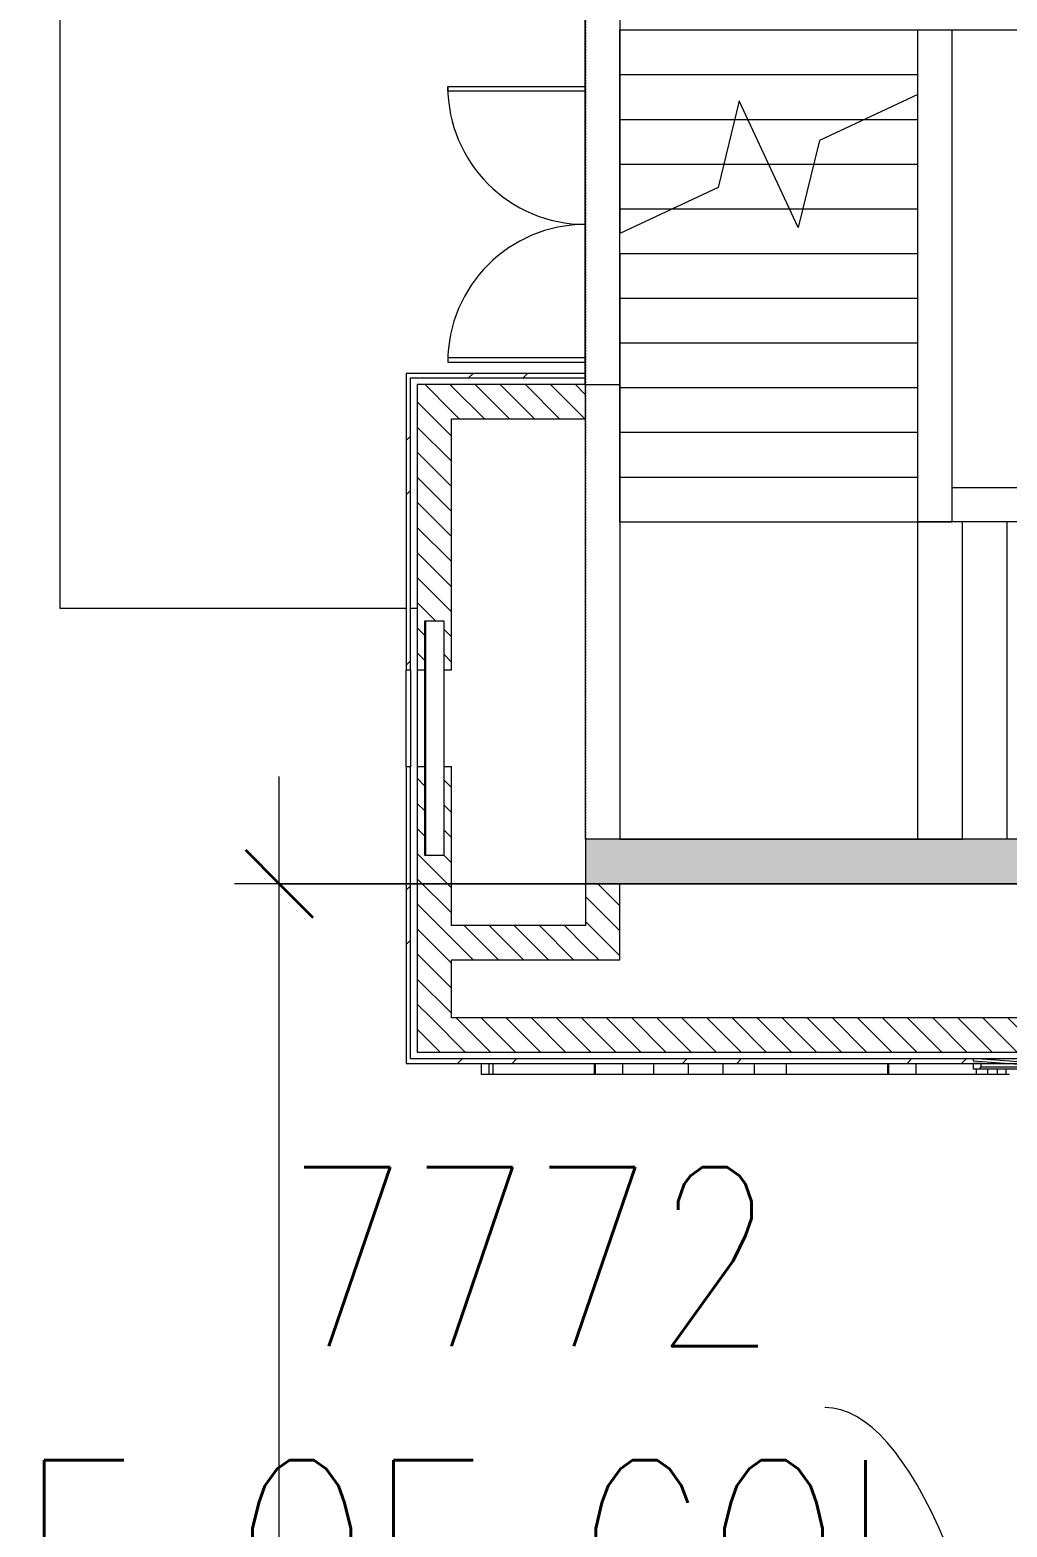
# Model space of a CAD drawing. Header units: millimetres. Extents: x -106145 to 154907, y -84585 to 152038.
# Drawn here: x -18341 to -11781, y -18581 to -8535 of the extents above; entities that cross this region are included whole.
import ezdxf

# ---------------------------------------------------------------- set-up
doc = ezdxf.new("R2010")
doc.units = ezdxf.units.MM
doc.linetypes.add('Cut Out Line _2_', pattern=[2, 1, -1])
doc.linetypes.add('Overhead', pattern=[3.96875, 2.38125, -1.5875])
for name, color, linetype, lineweight in [('A-ANNO-DIMS', 7, 'Continuous', 9), ('A-ANNO-DIMS-300', 7, 'Continuous', 9), ('A-DOOR', 7, 'Continuous', 5), ('A-FLOR', 7, 'Continuous', 5), ('A-GENM', 7, 'Continuous', 5), ('A-GLAZ', 7, 'Continuous', 5), ('A-WALL', 7, 'Continuous', 5), ('A-WALL-PATT', 7, 'Continuous', 5), ('S-STRS', 7, 'Continuous', 5), ('S-STRS-MBND', 7, 'Overhead', 5)]:
    doc.layers.add(name, color=color, linetype=linetype, lineweight=lineweight)
doc.layers.add('A-DETL', color=7, linetype='Continuous', lineweight=5, true_color=0x00a600)
doc.styles.add('RomanS', font='romans__.ttf', dxfattribs={"width": 0.8, "height": 1200})
doc.dimstyles.new('Diagonal_-_4_mm_RomanS_1', dxfattribs={"dimscale": 304.8, "dimtxt": 1219.023462, "dimasz": 1.476378, "dimexe": 0.984252, "dimexo": 0.0625, "dimgap": 0.19685, "dimtad": 1, "dimdec": 0, "dimzin": 0, "dimdsep": 46, "dimtxsty": 'RomanS', "dimblk1": 'OBLIQUE', "dimblk2": 'OBLIQUE', "dimsah": 1, "dimcen": 0.09, "dimdle": 2.362205, "dimazin": 0, "dimtfac": 1, "dimtdec": 4, "dimtix": 1, "dimtmove": 1, "dimatfit": 3, "dimfxl": 2.362205, "dimfxlon": 1, "dimtvp": 1, "dimtolj": 1, "dimtzin": 0, "dimarcsym": 2})
pattern_1 = [(315, (0, 0), (84.18955, 84.18955), [])]
pattern_2 = [(45, (0, 0), (-754.34, 754.34), []), (45, (0, 1143), (-754.34, 754.34), [])]

# ---------------------------------------------------------------- blocks, each defined once
blk = doc.blocks.new('Louver_window_family_object_4856 - Louver_window_650 _ 9925-11569610-Site Plan -MAIN')
at = {"layer": 'A-GLAZ', "color": 253, "true_color": 0xaaaaaa}
for p, q in [((-655, -60), (-655, 63)), ((-655, 63), (920, 63)), ((920, 63), (920, -60)), ((-655, -63), (-655, -60)), ((-655, -60), (920, -60)), ((920, -63), (-655, -63)), ((920, -60), (920, -63))]:
    blk.add_line(p, q, dxfattribs=at)
blk = doc.blocks.new('DC_DdlFlPanelFire-Rated-eq w vision panel - FSD2 _2_0-15203015-Site Plan -MAIN')
at = {"layer": 'A-DOOR', "color": 253, "lineweight": 9, "true_color": 0xaaaaaa}
for p, q in [((-895, 1040), (-925, 1040)), ((-925, 1040), (-925, 115)), ((-895, 115), (-895, 1040)), ((895, 115), (895, 1040)), ((895, 1040), (925, 1040)), ((925, 1040), (925, 115))]:
    blk.add_line(p, q, dxfattribs=at)
at = {"layer": 'A-DOOR', "color": 253, "true_color": 0xaaaaaa}
for centre, start, end in [((-925, 115), 0.0002, 90), ((925, 115), 90, 179.9998)]:
    blk.add_arc(centre, 925, start, end, dxfattribs=at)
blk = doc.blocks.new('2022_11_09_AB BLOCKFACADE WITH CONTINOUS WINDOW_rvt-1-Site Plan -MAIN')
at = {"layer": 'A-WALL-PATT', "true_color": 0xd4d4d4}
h = blk.add_hatch(dxfattribs=at)
h.set_pattern_fill('FP_20', color=254, style=0, pattern_type=2)
h.set_pattern_definition(pattern_2)
h.paths.add_polyline_path([(-15786, -15470), (-15786, -13480), (-15816, -13480), (-15816, -15470)], flags=0)
h.paths.add_polyline_path([(-15786, -12830), (-15786, -10840), (-15816, -10840), (-15815, -12830)], flags=0)
h = blk.add_hatch(dxfattribs=at)
h.set_pattern_fill('FP_20', color=254, style=0, pattern_type=2)
h.set_pattern_definition(pattern_2)
h.paths.add_polyline_path([(-15786, -10870), (-14611, -10870), (-14611, -10840), (-15786, -10840)], flags=0)
at = {"layer": 'A-WALL-PATT', "true_color": 0xeaeaea}
h = blk.add_hatch(dxfattribs=at)
h.set_pattern_fill('FP_19', color=254, style=0, pattern_type=2)
h.set_pattern_definition(pattern_1)
h.paths.add_polyline_path([(-15511, -15165), (-15511, -13480), (-15563, -13480), (-15563, -14075), (-15689, -14075), (-15692, -13480), (-15741, -13480), (-15741, -15165)], flags=0)
h.paths.add_polyline_path([(-15741, -12830), (-15689, -12830), (-15686, -12500), (-15563, -12500), (-15563, -12830), (-15511, -12830), (-15511, -10915), (-15741, -10915), (-15741, -12821)], flags=0)
h = blk.add_hatch(dxfattribs=at)
h.set_pattern_fill('FP_19', color=254, style=0, pattern_type=2)
h.set_pattern_definition(pattern_1)
h.paths.add_polyline_path([(-14611, -11145), (-14611, -10915), (-15511, -10915), (-15511, -11145), (-14896, -11145)], flags=0)
at = {"layer": 'A-WALL-PATT', "true_color": 0xcccccb}
blk.add_hatch(color=254, dxfattribs=at).paths.add_polyline_path([(-11745, -14265), (-11481, -14265), (-11481, -13965), (-14611, -13965), (-14611, -14265), (-12795, -14265)], flags=0)
at = {"layer": 'A-WALL-PATT', "true_color": 0xeaeaea}
h = blk.add_hatch(dxfattribs=at)
h.set_pattern_fill('FP_19', color=254, style=0, pattern_type=2)
h.set_pattern_definition(pattern_1)
h.paths.add_polyline_path([(-14381, -14775), (-14381, -14265), (-14611, -14265), (-14611, -14775)], flags=0)
h = blk.add_hatch(dxfattribs=at)
h.set_pattern_fill('FP_19', color=254, style=0, pattern_type=2)
h.set_pattern_definition(pattern_1)
h.paths.add_polyline_path([(-15511, -14775), (-14611, -14775), (-14611, -14545), (-15511, -14545)], flags=0)
h = blk.add_hatch(dxfattribs=at)
h.set_pattern_fill('FP_19', color=254, style=0, pattern_type=2)
h.set_pattern_definition(pattern_1)
h.paths.add_polyline_path([(-6436, -15395), (-6436, -15165), (-15741, -15165), (-15741, -15395), (-6494, -15395)], flags=0)
at = {"layer": 'A-WALL-PATT', "true_color": 0xd4d4d4}
h = blk.add_hatch(dxfattribs=at)
h.set_pattern_fill('FP_20', color=254, style=0, pattern_type=2)
h.set_pattern_definition(pattern_2)
h.paths.add_polyline_path([(-10695, -15470), (-6361, -15470), (-6361, -15440), (-15786, -15440), (-15786, -15470), (-11220, -15470)], flags=0)
at = {"layer": 'A-FLOR', "color": 253, "true_color": 0xaaaaaa}
for p, q in [((-18141, -4815), (-18141, -12415)), ((-18141, -12415), (-15816, -12415)), ((-15786, -12415), (-15741, -12415)), ((-15741, -12830), (-15741, -13480))]:
    blk.add_line(p, q, dxfattribs=at)
at = {"layer": 'A-WALL', "color": 253, "lineweight": 18, "true_color": 0xaaaaaa}
for p, q in [((-14616, -6410), (-14616, -10915)), ((-15816, -10840), (-15816, -12830)), ((-15786, -10840), (-15816, -10840)), ((-14611, -10840), (-15786, -10840)), ((-15786, -12830), (-15786, -10870)), ((-15786, -10870), (-14611, -10870)), ((-15741, -10915), (-15741, -12830)), ((-15511, -10915), (-15741, -10915)), ((-14616, -10915), (-15511, -10915)), ((-15511, -12830), (-15511, -11145)), ((-15511, -11145), (-14611, -11145)), ((-15816, -12830), (-15786, -12830)), ((-15741, -12830), (-15692, -12830)), ((-15563, -12830), (-15511, -12830)), ((-15816, -13480), (-15816, -15470)), ((-15786, -13480), (-15816, -13480)), ((-15786, -15440), (-15786, -13480)), ((-15741, -13480), (-15741, -15165)), ((-15692, -13480), (-15741, -13480)), ((-15511, -13480), (-15563, -13480)), ((-15511, -14545), (-15511, -13480)), ((-14611, -14265), (-14611, -14545)), ((-14381, -14775), (-14381, -14265)), ((-14611, -14545), (-15511, -14545)), ((-15511, -15165), (-15511, -14775)), ((-15511, -14775), (-14611, -14775)), ((-14611, -14775), (-14381, -14775)), ((-15741, -15165), (-15741, -15395)), ((-6666, -15165), (-15511, -15165)), ((-15816, -15470), (-15786, -15470)), ((-6391, -15440), (-15786, -15440)), ((-15786, -15470), (-6361, -15470)), ((-15741, -15395), (-6436, -15395))]:
    blk.add_line(p, q, dxfattribs=at)
at = {"layer": 'A-WALL', "color": 254, "lineweight": 18, "true_color": 0xdddddd}
for p, q in [((-14611, -10915), (-14611, -6410)), ((-14611, -10870), (-14611, -10840)), ((-14611, -11145), (-14611, -10915)), ((-11481, -13965), (-14611, -13965)), ((-14611, -13965), (-14611, -14265)), ((-14381, -14265), (-11481, -14265))]:
    blk.add_line(p, q, dxfattribs=at)
at = {"layer": 'A-WALL', "color": 254, "true_color": 0xdddddd}
for p, q in [((-14611, -10840), (-14611, -8435)), ((-14381, -8435), (-14381, -9901)), ((-12151, -8535), (-12151, -11605)), ((-14381, -10035), (-14381, -10915)), ((-14611, -10915), (-14611, -10870)), ((-14611, -10915), (-14381, -10915)), ((-14381, -10915), (-14381, -13965)), ((-14611, -13965), (-14611, -11145)), ((-12151, -11605), (-11481, -11605)), ((-12151, -11605), (-12151, -11835)), ((-12381, -11835), (-12151, -11835)), ((-11481, -11835), (-12151, -11835)), ((-14381, -14265), (-14611, -14265))]:
    blk.add_line(p, q, dxfattribs=at)
at = {"layer": 'A-WALL', "color": 253, "true_color": 0xaaaaaa}
for p, q in [((-14616, -10915), (-14611, -10915)), ((-15816, -13480), (-15816, -12830)), ((-15786, -12830), (-15786, -13480))]:
    blk.add_line(p, q, dxfattribs=at)
at = {"layer": 'S-STRS', "color": 254, "true_color": 0xdddddd}
for p, q in [((-14381, -8535), (-12381, -8535)), ((-12381, -8535), (-11481, -8535)), ((-12381, -8835), (-12381, -8535)), ((-14381, -8835), (-12381, -8835)), ((-12381, -8969), (-12381, -8835)), ((-12381, -9135), (-12381, -8969)), ((-14381, -9135), (-13610, -9135)), ((-13610, -9135), (-13521, -9135)), ((-13521, -9135), (-12738, -9135)), ((-12738, -9135), (-12381, -9135)), ((-12381, -9435), (-12381, -9135)), ((-14381, -9435), (-13683, -9435)), ((-13683, -9435), (-13381, -9435)), ((-13381, -9435), (-13080, -9435)), ((-13080, -9435), (-12381, -9435)), ((-12381, -9735), (-12381, -9435)), ((-14381, -9735), (-14025, -9735)), ((-14025, -9735), (-13241, -9735)), ((-13241, -9735), (-13153, -9735)), ((-13153, -9735), (-12381, -9735)), ((-12381, -10035), (-12381, -9735)), ((-14381, -10035), (-14381, -9901)), ((-14381, -10035), (-12381, -10035)), ((-12381, -10335), (-12381, -10035)), ((-14381, -10335), (-12381, -10335)), ((-12381, -10635), (-12381, -10335)), ((-14381, -10635), (-12381, -10635)), ((-12381, -10935), (-12381, -10635)), ((-14381, -10935), (-12381, -10935)), ((-12381, -11235), (-12381, -10935)), ((-14381, -11235), (-12381, -11235)), ((-12381, -11535), (-12381, -11235)), ((-14381, -11535), (-12381, -11535)), ((-12381, -11835), (-12381, -11535)), ((-14381, -11835), (-12381, -11835)), ((-12381, -13965), (-12381, -11835)), ((-12081, -11835), (-12381, -11835)), ((-11781, -11835), (-12081, -11835)), ((-12081, -13965), (-12081, -11835))]:
    blk.add_line(p, q, dxfattribs=at)
at = {"layer": 'S-STRS', "color": 254, "linetype": 'Overhead', "true_color": 0xdddddd}
for p, q in [((-14381, -8535), (-12381, -8535)), ((-14381, -8835), (-12381, -8835)), ((-14381, -9135), (-13610, -9135)), ((-13610, -9135), (-13521, -9135)), ((-13521, -9135), (-12738, -9135)), ((-12738, -9135), (-12381, -9135)), ((-14381, -9435), (-13683, -9435)), ((-13683, -9435), (-13381, -9435)), ((-13381, -9435), (-13080, -9435)), ((-13080, -9435), (-12381, -9435)), ((-14381, -9735), (-14025, -9735)), ((-14025, -9735), (-13241, -9735)), ((-13241, -9735), (-13153, -9735)), ((-13153, -9735), (-12381, -9735)), ((-14381, -10035), (-12381, -10035)), ((-14381, -10335), (-12381, -10335)), ((-14381, -10635), (-12381, -10635)), ((-14381, -10935), (-12381, -10935)), ((-14381, -11235), (-12381, -11235)), ((-14381, -11535), (-12381, -11535)), ((-14381, -11835), (-12381, -11835)), ((-12381, -13965), (-12381, -11835)), ((-12081, -13965), (-12081, -11835))]:
    blk.add_line(p, q, dxfattribs=at)
at = {"layer": 'S-STRS-MBND', "color": 254, "true_color": 0xdddddd}
for p, q in [((-14381, -6335), (-14381, -8535)), ((-14381, -6335), (-14381, -8535)), ((-14381, -8535), (-12381, -8535)), ((-14381, -8535), (-12381, -8535)), ((-14381, -8535), (-12381, -8535)), ((-14381, -8535), (-12381, -8535)), ((-14381, -8535), (-12381, -8535)), ((-14381, -8535), (-12381, -8535)), ((-14381, -11835), (-14381, -8535)), ((-14381, -11835), (-14381, -8535)), ((-14381, -11835), (-14381, -8535)), ((-14381, -11835), (-14381, -8535)), ((-14381, -11835), (-14381, -8535)), ((-14381, -9901), (-14381, -8535)), ((-14381, -8535), (-12381, -8535)), ((-14381, -8535), (-12381, -8535)), ((-14381, -8535), (-12381, -8535)), ((-14381, -8535), (-12381, -8535)), ((-14381, -8535), (-12381, -8535)), ((-14381, -8535), (-12381, -8535)), ((-12381, -8535), (-11481, -8535)), ((-12381, -8535), (-11481, -8535)), ((-12381, -11835), (-12381, -8535)), ((-12381, -11835), (-12381, -8535)), ((-12381, -11835), (-12381, -8535)), ((-12381, -11835), (-12381, -8535)), ((-12381, -11835), (-12381, -8535)), ((-12381, -8969), (-12381, -8535)), ((-14381, -8835), (-12381, -8835)), ((-14381, -8835), (-12381, -8835)), ((-14381, -8835), (-12381, -8835)), ((-14381, -8835), (-12381, -8835)), ((-14381, -8835), (-12381, -8835)), ((-14381, -8835), (-12381, -8835)), ((-14381, -8835), (-12381, -8835)), ((-14381, -8835), (-12381, -8835)), ((-14381, -8835), (-12381, -8835)), ((-14381, -8835), (-12381, -8835)), ((-14381, -8835), (-12381, -8835)), ((-14381, -8835), (-12381, -8835)), ((-14381, -9135), (-12381, -9135)), ((-14381, -9135), (-12381, -9135)), ((-14381, -9135), (-12381, -9135)), ((-14381, -9135), (-12381, -9135)), ((-14381, -9135), (-12381, -9135)), ((-14381, -9135), (-13610, -9135)), ((-14381, -9135), (-12381, -9135)), ((-14381, -9135), (-12381, -9135)), ((-14381, -9135), (-12381, -9135)), ((-14381, -9135), (-12381, -9135)), ((-14381, -9135), (-12381, -9135)), ((-14381, -9135), (-13610, -9135)), ((-13521, -9135), (-12738, -9135)), ((-13521, -9135), (-12738, -9135)), ((-14381, -9435), (-12381, -9435)), ((-14381, -9435), (-12381, -9435)), ((-14381, -9435), (-12381, -9435)), ((-14381, -9435), (-12381, -9435)), ((-14381, -9435), (-12381, -9435)), ((-14381, -9435), (-13683, -9435)), ((-14381, -9435), (-12381, -9435)), ((-14381, -9435), (-12381, -9435)), ((-14381, -9435), (-12381, -9435)), ((-14381, -9435), (-12381, -9435)), ((-14381, -9435), (-12381, -9435)), ((-14381, -9435), (-13683, -9435)), ((-13381, -9435), (-13080, -9435)), ((-13381, -9435), (-13080, -9435)), ((-14381, -9735), (-12381, -9735)), ((-14381, -9735), (-12381, -9735)), ((-14381, -9735), (-12381, -9735)), ((-14381, -9735), (-12381, -9735)), ((-14381, -9735), (-12381, -9735)), ((-14381, -9735), (-14025, -9735)), ((-14381, -9735), (-12381, -9735)), ((-14381, -9735), (-12381, -9735)), ((-14381, -9735), (-12381, -9735)), ((-14381, -9735), (-12381, -9735)), ((-14381, -9735), (-12381, -9735)), ((-14381, -9735), (-14025, -9735)), ((-13241, -9735), (-13153, -9735)), ((-13241, -9735), (-13153, -9735)), ((-14381, -10035), (-12381, -10035)), ((-14381, -10035), (-12381, -10035)), ((-14381, -10035), (-12381, -10035)), ((-14381, -10035), (-12381, -10035)), ((-14381, -10035), (-12381, -10035)), ((-14381, -10035), (-12381, -10035)), ((-14381, -10035), (-12381, -10035)), ((-14381, -10035), (-12381, -10035)), ((-14381, -10035), (-12381, -10035)), ((-14381, -10035), (-12381, -10035)), ((-14381, -10335), (-12381, -10335)), ((-14381, -10335), (-12381, -10335)), ((-14381, -10335), (-12381, -10335)), ((-14381, -10335), (-12381, -10335)), ((-14381, -10335), (-12381, -10335)), ((-14381, -10335), (-12381, -10335)), ((-14381, -10335), (-12381, -10335)), ((-14381, -10335), (-12381, -10335)), ((-14381, -10335), (-12381, -10335)), ((-14381, -10335), (-12381, -10335)), ((-14381, -10635), (-12381, -10635)), ((-14381, -10635), (-12381, -10635)), ((-14381, -10635), (-12381, -10635)), ((-14381, -10635), (-12381, -10635)), ((-14381, -10635), (-12381, -10635)), ((-14381, -10635), (-12381, -10635)), ((-14381, -10635), (-12381, -10635)), ((-14381, -10635), (-12381, -10635)), ((-14381, -10635), (-12381, -10635)), ((-14381, -10635), (-12381, -10635)), ((-14381, -10935), (-12381, -10935)), ((-14381, -10935), (-12381, -10935)), ((-14381, -10935), (-12381, -10935)), ((-14381, -10935), (-12381, -10935)), ((-14381, -10935), (-12381, -10935)), ((-14381, -10935), (-12381, -10935)), ((-14381, -10935), (-12381, -10935)), ((-14381, -10935), (-12381, -10935)), ((-14381, -10935), (-12381, -10935)), ((-14381, -10935), (-12381, -10935)), ((-14381, -11235), (-12381, -11235)), ((-14381, -11235), (-12381, -11235)), ((-14381, -11235), (-12381, -11235)), ((-14381, -11235), (-12381, -11235)), ((-14381, -11235), (-12381, -11235)), ((-14381, -11235), (-12381, -11235)), ((-14381, -11235), (-12381, -11235)), ((-14381, -11235), (-12381, -11235)), ((-14381, -11235), (-12381, -11235)), ((-14381, -11235), (-12381, -11235)), ((-14381, -11535), (-12381, -11535)), ((-14381, -11535), (-12381, -11535)), ((-14381, -11535), (-12381, -11535)), ((-14381, -11535), (-12381, -11535)), ((-14381, -11535), (-12381, -11535)), ((-14381, -11535), (-12381, -11535)), ((-14381, -11535), (-12381, -11535)), ((-14381, -11535), (-12381, -11535)), ((-14381, -11535), (-12381, -11535)), ((-14381, -11535), (-12381, -11535)), ((-14381, -11835), (-14381, -13965)), ((-14381, -11835), (-14381, -13965)), ((-14381, -11835), (-14381, -13965)), ((-14381, -11835), (-14381, -13965)), ((-14381, -11835), (-14381, -13965)), ((-14381, -11835), (-12381, -11835)), ((-14381, -11835), (-12381, -11835)), ((-14381, -11835), (-12381, -11835)), ((-14381, -11835), (-12381, -11835)), ((-14381, -11835), (-12381, -11835)), ((-14381, -11835), (-12381, -11835)), ((-14381, -11835), (-12381, -11835)), ((-14381, -11835), (-12381, -11835)), ((-14381, -11835), (-12381, -11835)), ((-14381, -11835), (-12381, -11835)), ((-12081, -11835), (-12381, -11835)), ((-12081, -11835), (-12381, -11835)), ((-12081, -11835), (-12381, -11835)), ((-12081, -11835), (-12381, -11835)), ((-12381, -13965), (-12381, -11835)), ((-11481, -11835), (-12381, -11835)), ((-12381, -13965), (-12381, -11835)), ((-12081, -13965), (-12081, -11835)), ((-12081, -13965), (-12081, -11835)), ((-12081, -13965), (-12081, -11835)), ((-12081, -13965), (-12081, -11835)), ((-11781, -11835), (-12081, -11835)), ((-11781, -11835), (-12081, -11835)), ((-11781, -11835), (-12081, -11835)), ((-11781, -11835), (-12081, -11835)), ((-12081, -13965), (-12081, -11835)), ((-12081, -13965), (-12081, -11835)), ((-12081, -13965), (-12081, -11835)), ((-12081, -13965), (-12081, -11835)), ((-12081, -13965), (-12081, -11835)), ((-12081, -13965), (-12081, -11835)), ((-11481, -11835), (-11781, -11835)), ((-11481, -11835), (-11781, -11835)), ((-11481, -11835), (-11781, -11835)), ((-11481, -11835), (-11781, -11835)), ((-11781, -13965), (-11781, -11835)), ((-11781, -13965), (-11781, -11835)), ((-11781, -13965), (-11781, -11835)), ((-11781, -13965), (-11781, -11835)), ((-11781, -13965), (-11781, -11835)), ((-11781, -13965), (-11781, -11835)), ((-11781, -13965), (-11781, -11835)), ((-11781, -13965), (-11781, -11835)), ((-14381, -13965), (-12081, -13965)), ((-14381, -13965), (-12081, -13965)), ((-14381, -13965), (-12081, -13965)), ((-14381, -13965), (-12381, -13965)), ((-14381, -13965), (-12081, -13965)), ((-11481, -13965), (-12381, -13965)), ((-11781, -13965), (-12081, -13965)), ((-11781, -13965), (-12081, -13965)), ((-11781, -13965), (-12081, -13965)), ((-11781, -13965), (-12081, -13965))]:
    blk.add_line(p, q, dxfattribs=at)
at = {"layer": 'S-STRS-MBND', "color": 254, "linetype": 'Continuous', "true_color": 0xdddddd}
for p, q in [((-13579, -9010), (-13721, -9593)), ((-13183, -9860), (-13579, -9010)), ((-12381, -8969), (-13041, -9277)), ((-13041, -9277), (-13183, -9860)), ((-13721, -9593), (-14381, -9901))]:
    blk.add_line(p, q, dxfattribs=at)
at = {"color": 253, "lineweight": 5, "true_color": 0xaaaaaa}
for name, p, rotation in [('DC_DdlFlPanelFire-Rated-eq w vision panel - FSD2 _2_0-15203015-Site Plan -MAIN', (-14496, -9840), 89.99999999999972), ('Louver_window_family_object_4856 - Louver_window_650 _ 9925-11569610-Site Plan -MAIN', (-15626, -13155), 269.9999999999999)]:
    blk.add_blockref(name, p, dxfattribs=dict(at, rotation=rotation))
blk = doc.blocks.new('MAHARISHI MARKENDESHWAR UNIVERSITY CREST LOGO_XL_2M - MAHARISHI MARKENDESHWAR UNIVERSITY CREST LOGO_XL_2M-2439731-Site Plan -MAIN')
at = {"layer": 'A-GENM', "lineweight": 18}
for p, q in [((-12009, -15434), (-12009, -15452)), ((-12009, -15470), (-12009, -15507)), ((-11956, -15470), (-12009, -15470)), ((-11956, -15492), (-11956, -15470)), ((-11166, -15470), (-11434, -15470)), ((-11434, -15470), (-11434, -15520)), ((-11166, -15520), (-11166, -15470)), ((-10921, -15470), (-11148, -15470)), ((-11148, -15470), (-11148, -15520)), ((-10921, -15520), (-10921, -15470)), ((-10647, -15470), (-10903, -15470)), ((-10903, -15470), (-10903, -15520)), ((-10647, -15520), (-10647, -15470)), ((-10076, -15470), (-10129, -15470)), ((-10129, -15470), (-10129, -15492)), ((-10076, -15453), (-10076, -15435)), ((-10076, -15507), (-10076, -15470)), ((-12009, -15507), (-11964, -15507)), ((-11434, -15520), (-11166, -15520)), ((-11148, -15520), (-10921, -15520)), ((-10903, -15520), (-10647, -15520)), ((-10121, -15507), (-10076, -15507))]:
    blk.add_line(p, q, dxfattribs=at)
at = {"layer": 'A-GENM'}
for p, q in [((-11148, -15470), (-11148, -15477)), ((-10918, -15470), (-10918, -15477)), ((-11964, -15507), (-11914, -15507)), ((-11956, -15492), (-11907, -15492)), ((-11914, -15507), (-11669, -15507)), ((-11907, -15492), (-11663, -15492)), ((-11669, -15507), (-11459, -15507)), ((-11663, -15492), (-11454, -15492)), ((-11459, -15507), (-11434, -15507)), ((-11454, -15492), (-11454, -15488)), ((-11454, -15492), (-11434, -15492)), ((-11148, -15520), (-11166, -15520)), ((-11148, -15495), (-11148, -15525)), ((-11132, -15525), (-11148, -15525)), ((-11132, -15525), (-11132, -15520)), ((-11120, -15525), (-11132, -15525)), ((-11120, -15520), (-11120, -15525)), ((-11080, -15525), (-11120, -15525)), ((-11080, -15520), (-11080, -15525)), ((-11062, -15525), (-11080, -15525)), ((-11062, -15520), (-11062, -15525)), ((-11057, -15525), (-11062, -15525)), ((-11057, -15520), (-11057, -15525)), ((-11016, -15525), (-11057, -15525)), ((-11016, -15520), (-11016, -15525)), ((-10981, -15525), (-11016, -15525)), ((-10981, -15520), (-10981, -15525)), ((-10956, -15525), (-10981, -15525)), ((-10956, -15520), (-10956, -15525)), ((-10921, -15525), (-10956, -15525)), ((-10918, -15525), (-10921, -15525)), ((-10918, -15495), (-10918, -15525)), ((-10898, -15525), (-10918, -15525)), ((-10898, -15520), (-10898, -15525)), ((-10879, -15525), (-10898, -15525)), ((-10879, -15520), (-10879, -15525)), ((-10871, -15525), (-10879, -15525)), ((-10871, -15520), (-10871, -15525)), ((-10847, -15525), (-10871, -15525)), ((-10847, -15520), (-10847, -15525)), ((-10826, -15525), (-10847, -15525)), ((-10826, -15520), (-10826, -15525)), ((-10795, -15525), (-10826, -15525)), ((-10795, -15520), (-10795, -15525)), ((-10630, -15525), (-10795, -15525)), ((-10630, -15488), (-10630, -15525)), ((-10630, -15492), (-10423, -15492)), ((-10629, -15500), (-10627, -15507)), ((-10627, -15507), (-10416, -15507)), ((-10423, -15492), (-10179, -15492)), ((-10416, -15507), (-10171, -15507)), ((-10179, -15492), (-10129, -15492)), ((-10171, -15507), (-10121, -15507))]:
    blk.add_line(p, q, dxfattribs=at)
at = {"layer": 'A-GENM', "lineweight": 18, "flags": 128}
for points in [[(-11964, -15507), (-11960, -15500), (-11956, -15492)], [(-10129, -15492), (-10125, -15500), (-10121, -15507)]]:
    blk.add_lwpolyline(points, dxfattribs=at)
at = {"layer": 'A-GENM', "flags": 128}
blk.add_lwpolyline([(-11459, -15507), (-11456, -15500), (-11454, -15492)], dxfattribs=at)
at = {"layer": 'A-GENM', "lineweight": 18}
for radius, start, end in [(10487, 264.6874, 275.2627), (10505, 264.6966, 275.2537)]:
    blk.add_arc((-11038, -4992), radius, start, end, dxfattribs=at)
blk = doc.blocks.new('DIMBLOCK6-Site Plan -MAIN')
at = {"layer": 'A-ANNO-DIMS-300', "transparency": 16777216}
for p, q in [((-16667, -35004), (-16667, -13545)), ((-11666, -14265), (-16967, -14265)), ((-16667, -14265), (-11666, -14265)), ((-17387, -34284), (-16367, -34284)), ((-16667, -34284), (-17387, -34284))]:
    blk.add_line(p, q, dxfattribs=at)
at = {"layer": 'A-ANNO-DIMS-300', "lineweight": 35, "transparency": 16777216}
for p, q in [((-16667, -14265), (-16892, -14040)), ((-16667, -14265), (-16442, -14490)), ((-16667, -34284), (-16892, -34059)), ((-16667, -34284), (-16442, -34509))]:
    blk.add_line(p, q, dxfattribs=at)
at = {"layer": 'A-ANNO-DIMS-300', "transparency": 16777216}
blk.add_ellipse((-16667, -7684), major_axis=(0, 16591), ratio=0.611088, start_param=1.570796, end_param=3.141593, dxfattribs=at)
at = {"layer": 'A-ANNO-DIMS-300', "color": 0, "transparency": 16777216, "char_height": 1200, "attachment_point": 1, "rotation": 90, "line_spacing_factor": 0.983083, "style": 'RomanS'}
for s, insert, width in [('FROM FACE OF COL. AA-2', (-26453, -15519), 24231.04), ('20019', (-28419, -7684), 5426.62)]:
    blk.add_mtext(s, dxfattribs=dict(at, insert=insert, width=width))
blk = doc.blocks.new('_Oblique')
at = {"color": 0, "linetype": 'ByBlock', "lineweight": -2}
blk.add_line((-0.5, -0.5), (0.5, 0.5), dxfattribs=at)
blk = doc.blocks.new('DIMBLOCK7-Site Plan -MAIN')
at = {"layer": 'A-ANNO-DIMS-300', "transparency": 16777216}
for p, q in [((-14808, -28593), (-14808, -29613)), ((-14808, -29313), (-14808, -28593)), ((-7036, -28593), (-7036, -29613)), ((-7036, -29313), (-7036, -28593)), ((-15528, -29313), (-6316, -29313))]:
    blk.add_line(p, q, dxfattribs=at)
at = {"layer": 'A-ANNO-DIMS-300', "lineweight": 35, "transparency": 16777216}
for p, q in [((-14808, -29313), (-14583, -29088)), ((-7036, -29313), (-6811, -29088)), ((-14808, -29313), (-15033, -29538)), ((-7036, -29313), (-7261, -29538))]:
    blk.add_line(p, q, dxfattribs=at)
at = {"layer": 'A-ANNO-DIMS-300', "transparency": 16777216}
blk.add_ellipse((-13005, -29313), major_axis=(0, 11533), ratio=0.180612, start_param=4.712389, end_param=6.283185, dxfattribs=at)
at = {"layer": 'A-ANNO-DIMS-300', "color": 0, "transparency": 16777216, "char_height": 1200, "attachment_point": 1, "line_spacing_factor": 0.983083, "style": 'RomanS'}
for s, insert, width in [('7772', (-16623, -16167), 4341.3), ('FROM FACE OF COL. AA-2', (-24910, -18133), 24231.04)]:
    blk.add_mtext(s, dxfattribs=dict(at, insert=insert, width=width))

msp = doc.modelspace()

# ---------------------------------------------------------------- block references
at = {"lineweight": 5}
msp.add_blockref('2022_11_09_AB BLOCKFACADE WITH CONTINOUS WINDOW_rvt-1-Site Plan -MAIN', (0, 0), dxfattribs=at)

# ---------------------------------------------------------------- next in the draw order: linework, layer by layer
at = {"layer": 'A-DETL', "color": 8, "linetype": 'Cut Out Line _2_', "true_color": 0x808080}
for p, q in [((-14611.25, 65735.05), (-14611.25, -14264.95)), ((-14611.25, -14264.95), (57388.75, -14264.95))]:
    msp.add_line(p, q, dxfattribs=at)
at = {"layer": 'A-GENM'}
for p, q in [((-15311.57, -15469.95), (-15311.57, -15544.95)), ((-15259.83, -15469.95), (-15259.83, -15544.95)), ((-15234.35, -15469.95), (-15234.35, -15544.95)), ((-14552.93, -15469.95), (-14552.93, -15544.95)), ((-14546.46, -15469.95), (-14546.46, -15544.95)), ((-14363.84, -15469.95), (-14363.84, -15544.95)), ((-14154.02, -15469.95), (-14154.02, -15544.95)), ((-13921.46, -15469.95), (-13921.46, -15544.95)), ((-13688.89, -15469.95), (-13688.89, -15544.95)), ((-13479.07, -15469.95), (-13479.07, -15544.95)), ((-13265.01, -15469.95), (-13265.01, -15544.95)), ((-12583.59, -15469.95), (-12583.59, -15544.95)), ((-12577.13, -15469.95), (-12577.13, -15544.95)), ((-12394.51, -15469.95), (-12394.51, -15544.95)), ((-15259.83, -15544.95), (-15311.57, -15544.95)), ((-15234.35, -15544.95), (-15259.83, -15544.95)), ((-14552.93, -15544.95), (-15234.35, -15544.95)), ((-14546.46, -15544.95), (-14552.93, -15544.95)), ((-14453.53, -15544.95), (-14546.46, -15544.95)), ((-14363.84, -15544.95), (-14453.53, -15544.95)), ((-14154.02, -15544.95), (-14363.84, -15544.95)), ((-13921.46, -15544.95), (-14154.02, -15544.95)), ((-13688.89, -15544.95), (-13921.46, -15544.95)), ((-13479.07, -15544.95), (-13688.89, -15544.95)), ((-13469.64, -15544.95), (-13479.07, -15544.95)), ((-13414.99, -15544.95), (-13469.64, -15544.95)), ((-13265.01, -15544.95), (-13414.99, -15544.95)), ((-12583.59, -15544.95), (-13265.01, -15544.95)), ((-12577.13, -15544.95), (-12583.59, -15544.95)), ((-12394.51, -15544.95), (-12577.13, -15544.95)), ((-11987.8, -15544.95), (-12394.51, -15544.95)), ((-11987.8, -15507.45), (-11987.8, -15544.95)), ((-11912.82, -15544.95), (-11987.8, -15544.95)), ((-11912.82, -15507.45), (-11912.82, -15544.95)), ((-11846.65, -15544.95), (-11912.82, -15544.95)), ((-11846.65, -15507.15), (-11846.65, -15544.95)), ((-11789.29, -15544.95), (-11846.65, -15544.95)), ((-11789.29, -15507.45), (-11789.29, -15544.95)), ((-11763.91, -15544.95), (-11789.29, -15544.95))]:
    msp.add_line(p, q, dxfattribs=at)

# ---------------------------------------------------------------- next in the draw order: block references
msp.add_blockref('MAHARISHI MARKENDESHWAR UNIVERSITY CREST LOGO_XL_2M - MAHARISHI MARKENDESHWAR UNIVERSITY CREST LOGO_XL_2M-2439731-Site Plan -MAIN', (0, 0), dxfattribs=at)

# ---------------------------------------------------------------- next in the draw order: dimensions: what is measured, and where the dimension line sits
at = {"layer": 'A-ANNO-DIMS'}
dim = msp.add_linear_dim(base=(-16667.42, -14264.95), p1=(-17387.42, -34284.12), p2=(-11665.59, -14264.95), angle=90, text='<>\\XFROM FACE OF COL. AA-2', dimstyle='Diagonal_-_4_mm_RomanS_1', override={"dimpost": '<>', "dimfxl": 20820.819424}, dxfattribs=at)
dim.commit()
dim.dimension.update_dxf_attribs({"geometry": 'DIMBLOCK6-Site Plan -MAIN', "text_midpoint": (-26818.83, -7683.61), "dimtype": 160, "text_rotation": 90})
dim = msp.add_linear_dim(base=(-7036.25, -29313.13), p1=(-14808.18, -28593.13), p2=(-7036.25, -28593.13), text='<>\\XFROM FACE OF COL. AA-2', dimstyle='Diagonal_-_4_mm_RomanS_1', override={"dimpost": '<>', "dimfxl": 7771.926297}, dxfattribs=at)
dim.commit()
dim.dimension.update_dxf_attribs({"geometry": 'DIMBLOCK7-Site Plan -MAIN', "text_midpoint": (-16622.97, -17767.19), "dimtype": 160})

doc.saveas('drawing.dxf')
